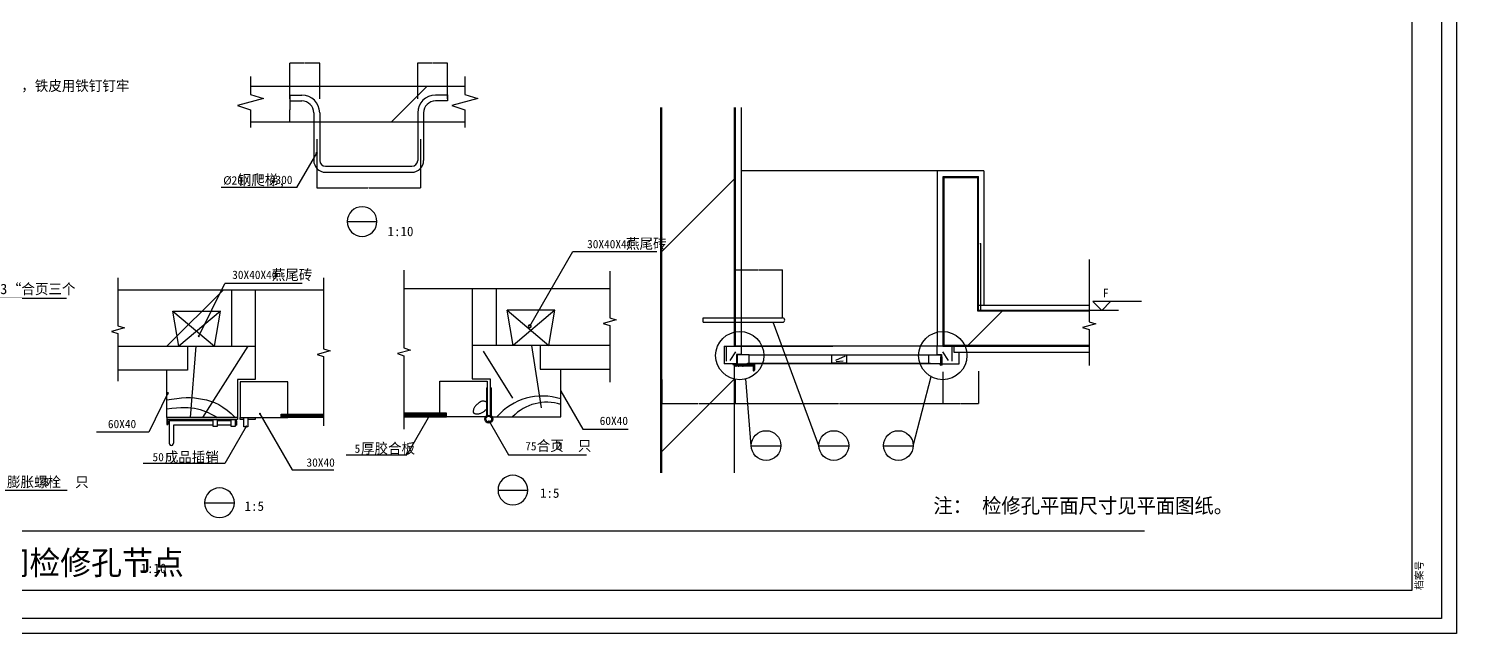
# Model space of a CAD drawing. Header units: metres. Extents: x -87750 to -79240, y 23888 to 29928.
# Drawn here: x -84048 to -79240, y 23888 to 25924 of the extents above; entities that cross this region are included whole.
import ezdxf

# ---------------------------------------------------------------- set-up
doc = ezdxf.new("R2010")
doc.units = ezdxf.units.M
for name, color, linetype in [('1', 4, 'Continuous'), ('2', 7, 'Continuous'), ('DASH', 5, 'Continuous'), ('OTHER', 7, 'Continuous'), ('PROJECTION', 2, 'Continuous'), ('PUB_DIM', 3, 'Continuous'), ('PUB_HATCH', 5, 'Continuous'), ('PUB_TEXT', 2, 'Continuous'), ('SURFACE', 254, 'Continuous'), ('通用-图框C-SHET', 11, 'Continuous')]:
    doc.layers.add(name, color=color, linetype=linetype)
doc.dimstyles.get("Standard").update_dxf_attribs({"dimtxt": 2.5, "dimasz": 2.5, "dimexe": 1.25, "dimexo": 0.625, "dimtad": 1, "dimcen": 2.5, "dimazin": 3, "dimtfac": 1, "dimtmove": 0, "dimatfit": 3})
pattern_1 = [(45, (0, 0), (-785.772, 785.772), [])]
pattern_2 = [(45, (0, 0), (-336.7596, 336.7596), [])]

# ---------------------------------------------------------------- blocks, each defined once
blk = doc.blocks.new('ECADIA1')
at = {"layer": '通用-图框C-SHET'}
for p, q in [((856, 609.5), (856, 5.5)), ((851, 604.5), (851, 10.5)), ((851, 10.5), (10, 10.5)), ((856, 5.5), (5, 5.5))]:
    blk.add_line(p, q, dxfattribs=at)
blk.add_lwpolyline([(29, 594.5), (841, 594.5), (841, 20), (29, 20)], close=True, dxfattribs=at)
blk.add_text('档案号', height=2.5, rotation=90, dxfattribs=at).set_placement((844.69, 20.16))
blk = doc.blocks.new('_DOT')
blk.add_lwpolyline([(-0.05, 0, 1), (0.05, 0, 1)], format="xyb", close=True)
blk = doc.blocks.new('_CLOSEDFILLED')
at = {"color": 0, "linetype": 'BYBLOCK'}
blk.add_solid([(-1, 0), (0, 0), (-1, 0)], dxfattribs=at)
blk = doc.blocks.new('*D34')
for p, q in [((-83077.77, 25551.77), (-83077.77, 25388.08)), ((-82727.77, 25551.77), (-82727.77, 25388.08)), ((-83077.52, 25388.08), (-82904.27, 25388.08)), ((-82901.27, 25388.08), (-82728.02, 25388.08))]:
    blk.add_line(p, q)
at = {"layer": 'Defpoints'}
for p in [(-83077.77, 25551.77), (-82727.77, 25551.77), (-83077.77, 25388.08)]:
    blk.add_point(p, dxfattribs=at)
at = {"layer": 'PUB_DIM', "xscale": 0.25, "yscale": 0.25, "rotation": 180}
blk.add_blockref('_CLOSEDFILLED', (-83077.77, 25388.08), dxfattribs=at)
at = {"layer": 'PUB_DIM', "xscale": 0.25, "yscale": 0.25}
blk.add_blockref('_CLOSEDFILLED', (-82727.77, 25388.08), dxfattribs=at)
at = {"layer": 'PUB_DIM', "insert": (-82902.77, 25388.08), "char_height": 1, "attachment_point": 5}
blk.add_mtext('350', dxfattribs=at)
blk = doc.blocks.new('*D35')
for p, q in [((-83119.26, 25808.07), (-83168.01, 25808.07)), ((-83167.76, 25687.61), (-83167.76, 25808.07)), ((-83067.51, 25808.07), (-83116.26, 25808.07)), ((-83067.76, 25687.61), (-83067.76, 25808.07))]:
    blk.add_line(p, q)
at = {"layer": 'Defpoints'}
for p in [(-83067.76, 25808.07), (-83167.76, 25687.61), (-83067.76, 25687.61)]:
    blk.add_point(p, dxfattribs=at)
at = {"layer": 'PUB_DIM', "xscale": 0.25, "yscale": 0.25}
blk.add_blockref('_CLOSEDFILLED', (-83167.76, 25808.07), dxfattribs=at)
at = {"layer": 'PUB_DIM', "xscale": 0.25, "yscale": 0.25, "rotation": 180}
blk.add_blockref('_CLOSEDFILLED', (-83067.76, 25808.07), dxfattribs=at)
at = {"layer": 'PUB_DIM', "insert": (-83117.76, 25808.07), "char_height": 1, "attachment_point": 5}
blk.add_mtext('100', dxfattribs=at)
blk = doc.blocks.new('*D36')
for p, q in [((-83168.29, 25690.5), (-83168.29, 25650.47)), ((-83168.54, 25650.47), (-83168.79, 25650.47)), ((-83168.29, 25610.43), (-83168.29, 25650.47)), ((-83168.29, 25650.47), (-83168.29, 25650.47)), ((-83168.04, 25650.47), (-83167.79, 25650.47))]:
    blk.add_line(p, q)
at = {"layer": 'Defpoints'}
for p in [(-83168.29, 25690.5), (-83168.29, 25650.47), (-83168.29, 25610.43)]:
    blk.add_point(p, dxfattribs=at)
at = {"layer": 'PUB_DIM', "xscale": 0.25, "yscale": 0.25}
blk.add_blockref('_CLOSEDFILLED', (-83168.29, 25650.47), dxfattribs=at)
at = {"layer": 'PUB_DIM', "xscale": 0.25, "yscale": 0.25, "rotation": 180}
blk.add_blockref('_CLOSEDFILLED', (-83168.29, 25650.47), dxfattribs=at)
at = {"layer": 'PUB_DIM', "insert": (-83168.29, 25651.595), "char_height": 1, "attachment_point": 5}
blk.add_mtext('80', dxfattribs=at)
blk = doc.blocks.new('*D37')
for p, q in [((-82689.32, 25808.07), (-82738.07, 25808.07)), ((-82737.82, 25687.61), (-82737.82, 25808.07)), ((-82637.57, 25808.07), (-82686.32, 25808.07)), ((-82637.82, 25687.61), (-82637.82, 25808.07))]:
    blk.add_line(p, q)
at = {"layer": 'Defpoints'}
for p in [(-82637.82, 25808.07), (-82737.82, 25687.61), (-82637.82, 25687.61)]:
    blk.add_point(p, dxfattribs=at)
at = {"layer": 'PUB_DIM', "xscale": 0.25, "yscale": 0.25}
blk.add_blockref('_CLOSEDFILLED', (-82737.82, 25808.07), dxfattribs=at)
at = {"layer": 'PUB_DIM', "xscale": 0.25, "yscale": 0.25, "rotation": 180}
blk.add_blockref('_CLOSEDFILLED', (-82637.82, 25808.07), dxfattribs=at)
at = {"layer": 'PUB_DIM', "insert": (-82687.82, 25808.07), "char_height": 1, "attachment_point": 5}
blk.add_mtext('100', dxfattribs=at)
blk = doc.blocks.new('*D66')
for p, q in [((-80850.2, 25425.64), (-80850.2, 25200.4)), ((-80849.95, 25200.4), (-80847.14, 25200.4)), ((-80844.14, 25200.4), (-80841.33, 25200.4)), ((-80841.08, 24975.16), (-80841.08, 25200.4))]:
    blk.add_line(p, q)
at = {"layer": 'Defpoints'}
for p in [(-80850.2, 25425.64), (-80850.2, 25200.4), (-80841.08, 24975.16)]:
    blk.add_point(p, dxfattribs=at)
at = {"layer": 'PUB_DIM', "xscale": 0.25, "yscale": 0.25, "rotation": 180}
blk.add_blockref('_CLOSEDFILLED', (-80850.2, 25200.4), dxfattribs=at)
at = {"layer": 'PUB_DIM', "xscale": 0.25, "yscale": 0.25}
blk.add_blockref('_CLOSEDFILLED', (-80841.08, 25200.4), dxfattribs=at)
at = {"layer": 'PUB_DIM', "insert": (-80845.64, 25200.4), "char_height": 1, "attachment_point": 5}
blk.add_mtext('450', dxfattribs=at)
blk = doc.blocks.new('*D67')
for p, q in [((-80969.03, 24768.62), (-80969.03, 24661.73)), ((-81669.03, 24742.37), (-81669.03, 24661.73)), ((-81668.78, 24661.73), (-81320.53, 24661.73)), ((-81317.53, 24661.73), (-80969.28, 24661.73))]:
    blk.add_line(p, q)
at = {"layer": 'Defpoints'}
for p in [(-80969.03, 24768.62), (-81669.03, 24742.37), (-81669.03, 24661.73)]:
    blk.add_point(p, dxfattribs=at)
at = {"layer": 'PUB_DIM', "xscale": 0.25, "yscale": 0.25, "rotation": 180}
blk.add_blockref('_CLOSEDFILLED', (-81669.03, 24661.73), dxfattribs=at)
at = {"layer": 'PUB_DIM', "xscale": 0.25, "yscale": 0.25}
blk.add_blockref('_CLOSEDFILLED', (-80969.03, 24661.73), dxfattribs=at)
at = {"layer": 'PUB_DIM', "insert": (-81319.03, 24661.73), "char_height": 1, "attachment_point": 5}
blk.add_mtext('700', dxfattribs=at)
blk = doc.blocks.new('*D68')
for p, q in [((-81916.02, 24742.37), (-81916.02, 24661.73)), ((-81669.03, 24742.37), (-81669.03, 24661.73)), ((-81915.77, 24661.73), (-81794.025, 24661.73)), ((-81791.025, 24661.73), (-81669.28, 24661.73))]:
    blk.add_line(p, q)
at = {"layer": 'Defpoints'}
for p in [(-81916.02, 24742.37), (-81669.03, 24742.37), (-81916.02, 24661.73)]:
    blk.add_point(p, dxfattribs=at)
at = {"layer": 'PUB_DIM', "xscale": 0.25, "yscale": 0.25, "rotation": 180}
blk.add_blockref('_CLOSEDFILLED', (-81916.02, 24661.73), dxfattribs=at)
at = {"layer": 'PUB_DIM', "xscale": 0.25, "yscale": 0.25}
blk.add_blockref('_CLOSEDFILLED', (-81669.03, 24661.73), dxfattribs=at)
at = {"layer": 'PUB_DIM', "insert": (-81792.525, 24661.73), "char_height": 1, "attachment_point": 5}
blk.add_mtext('120', dxfattribs=at)
blk = doc.blocks.new('*D69')
for p, q in [((-80969.03, 24768.62), (-80969.03, 24661.73)), ((-80849.03, 24770.43), (-80849.03, 24661.73)), ((-80968.78, 24661.73), (-80910.53, 24661.73)), ((-80907.53, 24661.73), (-80849.28, 24661.73))]:
    blk.add_line(p, q)
at = {"layer": 'Defpoints'}
for p in [(-80969.03, 24768.62), (-80849.03, 24770.43), (-80969.03, 24661.73)]:
    blk.add_point(p, dxfattribs=at)
at = {"layer": 'PUB_DIM', "xscale": 0.25, "yscale": 0.25, "rotation": 180}
blk.add_blockref('_CLOSEDFILLED', (-80969.03, 24661.73), dxfattribs=at)
at = {"layer": 'PUB_DIM', "xscale": 0.25, "yscale": 0.25}
blk.add_blockref('_CLOSEDFILLED', (-80849.03, 24661.73), dxfattribs=at)
at = {"layer": 'PUB_DIM', "insert": (-80909.03, 24661.73), "char_height": 1, "attachment_point": 5}
blk.add_mtext('120', dxfattribs=at)
blk = doc.blocks.new('*D70')
for p, q in [((-81669.02, 24949.78), (-81669.02, 25112.01)), ((-81668.77, 25112.01), (-81590.52, 25112.01)), ((-81587.52, 25112.01), (-81509.27, 25112.01)), ((-81509.02, 24949.78), (-81509.02, 25112.01))]:
    blk.add_line(p, q)
at = {"layer": 'Defpoints'}
for p in [(-81669.02, 25112.01), (-81669.02, 24949.78), (-81509.02, 24949.78)]:
    blk.add_point(p, dxfattribs=at)
at = {"layer": 'PUB_DIM', "xscale": 0.25, "yscale": 0.25, "rotation": 180}
blk.add_blockref('_CLOSEDFILLED', (-81669.02, 25112.01), dxfattribs=at)
at = {"layer": 'PUB_DIM', "xscale": 0.25, "yscale": 0.25}
blk.add_blockref('_CLOSEDFILLED', (-81509.02, 25112.01), dxfattribs=at)
at = {"layer": 'PUB_DIM', "insert": (-81589.02, 25112.01), "char_height": 1, "attachment_point": 5}
blk.add_mtext('160', dxfattribs=at)

msp = doc.modelspace()

# ---------------------------------------------------------------- hatches: boundary and pattern name
at = {"layer": 'OTHER'}
h = msp.add_hatch(dxfattribs=at)
h.set_pattern_fill('ANSI31', scale=0.2)
h.paths.add_polyline_path([(-81010.88, 24797.01), (-81010.88, 24798.01), (-81627.16, 24798.01), (-81627.16, 24797.01)])
h.paths.add_polyline_path([(-81010.88, 24795.16), (-81010.88, 24796.01), (-81627.16, 24796.01), (-81627.16, 24795.16)])
h = msp.add_hatch(dxfattribs=at)
h.set_pattern_fill('ANSI31', scale=0.8)
h.paths.add_polyline_path([(-83054.45, 24621.72), (-83054.45, 24625.72), (-83197.24, 24625.72), (-83197.24, 24621.72)])
h.paths.add_polyline_path([(-83054.45, 24614.32), (-83054.45, 24617.72), (-83197.24, 24617.72), (-83197.24, 24614.32)])
h = msp.add_hatch(dxfattribs=at)
h.set_pattern_fill('ANSI31', scale=0.8)
h.paths.add_polyline_path([(-82641.24, 24624.73), (-82641.24, 24628.73), (-82784.03, 24628.73), (-82784.03, 24624.73)])
h.paths.add_polyline_path([(-82641.24, 24617.33), (-82641.24, 24620.73), (-82784.03, 24620.73), (-82784.03, 24617.33)])
at = {"layer": 'PUB_HATCH'}
h = msp.add_hatch(dxfattribs=at)
h.set_pattern_fill('AN31C', scale=350)
h.set_pattern_definition(pattern_1)
h.paths.add_polyline_path([(-83300.84, 25730.43), (-83300.84, 25702.64), (-83256.84, 25688.64), (-83344.84, 25664.64), (-83300.84, 25650.64), (-83300.84, 25610.43), (-83087.77, 25610.43), (-83087.77, 25640.43, 0.41), (-83127.77, 25680.43), (-83167.77, 25680.43), (-83167.77, 25700.43), (-83127.77, 25700.43, -0.41), (-83067.77, 25640.43), (-83067.77, 25610.43), (-82737.77, 25610.43), (-82737.77, 25640.43, -0.41), (-82677.77, 25700.43), (-82637.77, 25700.43), (-82637.77, 25680.43), (-82677.77, 25680.43, 0.41), (-82717.77, 25640.43), (-82717.77, 25610.43), (-82579.1, 25610.43), (-82579.1, 25650.64), (-82623.1, 25664.64), (-82535.1, 25688.64), (-82579.1, 25702.64), (-82579.1, 25730.43)])
h = msp.add_hatch(dxfattribs=at)
h.set_pattern_fill('AN31C', scale=150)
h.set_pattern_definition(pattern_2)
h.paths.add_polyline_path([(-81672.02, 25658.84), (-81916.02, 25658.84), (-81916.02, 24428.52), (-81672.02, 24428.52), (-81672.02, 24793.54), (-81676.6, 24793.54), (-81676.6, 24795.16), (-81706.05, 24795.16), (-81706.05, 24855.16), (-81672.02, 24855.16)])
h = msp.add_hatch(dxfattribs=at)
h.set_pattern_fill('AR-SAND', scale=10)
h.paths.add_polyline_path([(-81669.02, 24855.16), (-81649.02, 24855.16), (-81649.02, 25658.84), (-81669.02, 25658.84)])
h = msp.add_hatch(dxfattribs=at)
h.set_pattern_fill('AR-SAND', scale=10)
h.paths.add_polyline_path([(-80969.02, 25425.16), (-80901.52, 25425.16), (-80901.52, 25445.16), (-80989.02, 25445.16), (-80989.02, 25352.62, 0.03), (-80969.02, 25342.48)])
h.paths.add_polyline_path([(-80969.02, 25342.48, -0.03), (-80989.02, 25352.62), (-80989.02, 24902.1, -0.06), (-80969.02, 24904.42)])
h.paths.add_polyline_path([(-80989.02, 24855.16), (-80969.02, 24855.16), (-80969.02, 24904.42, 0.06), (-80989.02, 24902.1)])
h.paths.add_polyline_path([(-80596.74, 24835.16), (-80596.74, 24855.16), (-80895.04, 24855.16, -0.06), (-80889.37, 24835.16)])
h.paths.add_polyline_path([(-80476.7, 24835.16), (-80476.7, 24855.16), (-80596.74, 24855.16), (-80596.74, 24835.16)])
h.paths.add_polyline_path([(-80931.99, 24855.16), (-80931.99, 24835.16), (-80889.37, 24835.16, 0.06), (-80895.04, 24855.16)])
h = msp.add_hatch(dxfattribs=at)
h.set_pattern_fill('AN31C', scale=150)
h.set_pattern_definition(pattern_2)
h.paths.add_polyline_path([(-80969.02, 24855.16), (-80476.7, 24855.16), (-80476.7, 24930.27), (-80463.44, 24930.27), (-80489.96, 24943.52), (-80476.7, 24943.52), (-80476.7, 24975.16), (-80849.02, 24975.16), (-80849.02, 25391.99), (-80896.52, 25391.99), (-80896.52, 25342.21), (-80891.31, 25334.24), (-80893.82, 25332.6), (-80899.02, 25340.55), (-80904.22, 25332.6), (-80906.73, 25334.24), (-80901.52, 25342.21), (-80901.52, 25425.16), (-80969.02, 25425.16)])
h.paths.add_polyline_path([(-80849.02, 25396.99), (-80849.02, 25425.16), (-80896.52, 25425.16), (-80896.52, 25396.99)])
h = msp.add_hatch(dxfattribs=at)
h.set_pattern_fill('AN31C', scale=350)
h.set_pattern_definition(pattern_1)
h.paths.add_polyline_path([(-83703.25, 24920.47), (-83791.25, 24896.47), (-83747.25, 24882.47), (-83747.25, 24854.32), (-83542.04, 24854.32), (-83562.04, 24972.64), (-83402.04, 24972.64), (-83422.04, 24854.32), (-83364.67, 24854.32), (-83364.67, 25045.08), (-83747.25, 25045.08), (-83747.25, 24934.47)])
h.paths.add_polyline_path([(-83542.04, 24854.32), (-83482.04, 24905.03), (-83562.04, 24972.64)])
h.paths.add_polyline_path([(-83402.04, 24972.64), (-83562.04, 24972.64), (-83482.04, 24905.03)])
h.paths.add_polyline_path([(-83422.04, 24854.32), (-83402.04, 24972.64), (-83482.04, 24905.03)])
h.paths.add_polyline_path([(-83542.04, 24854.32), (-83422.04, 24854.32), (-83482.04, 24905.03)])
h = msp.add_hatch(dxfattribs=at)
h.set_pattern_fill('AR-SAND', scale=10)
h.paths.add_polyline_path([(-83512.79, 24774.32), (-83512.79, 24854.32), (-83542.04, 24854.32), (-83747.25, 24854.32), (-83747.25, 24774.32)])
h.paths.add_polyline_path([(-83364.67, 24854.32), (-83284.67, 24854.32), (-83284.67, 25045.08), (-83364.67, 25045.08)])
h = msp.add_hatch(dxfattribs=at)
h.set_pattern_fill('AR-SAND', scale=10)
h.paths.add_polyline_path([(-82325.69, 24777.33), (-82325.69, 24857.33), (-82296.44, 24857.33), (-82091.22, 24857.33), (-82091.22, 24777.33)])
h.paths.add_polyline_path([(-82473.81, 24857.33), (-82553.81, 24857.33), (-82553.81, 25048.08), (-82473.81, 25048.08)])
h = msp.add_hatch(dxfattribs=at)
h.set_pattern_fill('AN31C', scale=350)
h.set_pattern_definition(pattern_1)
h.paths.add_polyline_path([(-82135.22, 24923.47), (-82091.22, 24937.47), (-82091.22, 25048.08), (-82473.81, 25048.08), (-82473.81, 24857.33), (-82416.44, 24857.33), (-82436.44, 24975.65), (-82276.44, 24975.65), (-82296.44, 24857.33), (-82091.22, 24857.33), (-82091.22, 24885.47), (-82047.22, 24899.47)])
h.paths.add_polyline_path([(-82276.44, 24975.65), (-82356.44, 24908.04), (-82296.44, 24857.33)])
h.paths.add_polyline_path([(-82356.44, 24908.04), (-82276.44, 24975.65), (-82436.44, 24975.65)])
h.paths.add_polyline_path([(-82356.44, 24908.04), (-82436.44, 24975.65), (-82416.44, 24857.33)])
h.paths.add_polyline_path([(-82356.44, 24908.04), (-82416.44, 24857.33), (-82296.44, 24857.33)])
h = msp.add_hatch(dxfattribs=at)
h.set_pattern_fill('AR-SAND', scale=10)
h.paths.add_polyline_path([(-80849.02, 24992.76), (-80849.02, 24975.16), (-80596.74, 24975.16), (-80596.74, 24992.76)])
h = msp.add_hatch(dxfattribs=at)
h.set_pattern_fill('AR-SAND', scale=10)
h.paths.add_polyline_path([(-80476.7, 24975.16), (-80476.7, 24992.76), (-80596.74, 24992.76), (-80596.74, 24975.16)])

# ---------------------------------------------------------------- linework, layer by layer
for p, q in [((-83747.25, 25045.08), (-83054.45, 25045.08)), ((-82091.22, 25048.08), (-82784.03, 25048.08)), ((-80873.38, 24855.16), (-80969.02, 24855.16))]:
    msp.add_line(p, q)
at = {"layer": '1'}
for p, q in [((-83167.77, 25700.57), (-83167.77, 25680.43)), ((-83167.77, 25700.43), (-83127.77, 25700.43)), ((-83167.77, 25680.43), (-83127.77, 25680.43)), ((-82637.77, 25700.43), (-82677.77, 25700.43)), ((-82637.77, 25680.43), (-82677.77, 25680.43)), ((-82637.77, 25700.57), (-82637.77, 25680.43)), ((-83087.77, 25640.43), (-83087.77, 25480.43)), ((-83067.77, 25640.43), (-83067.77, 25480.43)), ((-82737.77, 25640.43), (-82737.77, 25480.43)), ((-82717.77, 25640.43), (-82717.77, 25480.43)), ((-81649.02, 25658.84), (-81649.02, 24855.16)), ((-83047.77, 25460.43), (-82757.77, 25460.43)), ((-83047.77, 25440.43), (-82757.77, 25440.43)), ((-80989.02, 25445.16), (-81649.02, 25445.16)), ((-80989.02, 25445.16), (-80989.02, 24855.16)), ((-80832.02, 25445.16), (-80989.02, 25445.16)), ((-80832.02, 25445.16), (-80832.02, 24992.76)), ((-83284.67, 25045.08), (-83284.67, 24742.32)), ((-82553.81, 25048.08), (-82553.81, 24745.33)), ((-83562.04, 24972.64), (-83402.04, 24972.64)), ((-83542.04, 24854.32), (-83562.04, 24972.64)), ((-83422.04, 24854.32), (-83402.04, 24972.64)), ((-82276.44, 24975.65), (-82436.44, 24975.65)), ((-82416.44, 24857.33), (-82436.44, 24975.65)), ((-82296.44, 24857.33), (-82276.44, 24975.65)), ((-82473.81, 24857.33), (-82553.81, 24857.33)), ((-82296.44, 24857.33), (-82416.44, 24857.33)), ((-82325.69, 24857.33), (-82325.69, 24777.33)), ((-83542.04, 24854.32), (-83422.04, 24854.32)), ((-83512.79, 24854.32), (-83512.79, 24774.32)), ((-81706.05, 24855.16), (-81649.02, 24855.16)), ((-81706.05, 24855.16), (-81706.05, 24795.16)), ((-81664.02, 24827.16), (-81664.02, 24795.16)), ((-81649.02, 24827.16), (-81664.02, 24827.16)), ((-81649.02, 24855.16), (-81649.02, 24827.16)), ((-80989.02, 24827.16), (-80989.02, 24855.16)), ((-80989.02, 24827.16), (-80974.02, 24827.16)), ((-80977.18, 24819.44), (-80977.18, 24795.16)), ((-80977.18, 24819.44), (-80976.41, 24819.44)), ((-80974.02, 24827.16), (-80974.02, 24795.16)), ((-80973.21, 24819.44), (-80974.02, 24819.44)), ((-80973.21, 24819.44), (-80973.21, 24795.16)), ((-80931.99, 24855.16), (-80931.99, 24835.16)), ((-80914.47, 24795.16), (-80914.47, 24835.16)), ((-83512.79, 24774.32), (-83747.25, 24774.32)), ((-83582.87, 24614.32), (-83582.87, 24774.32)), ((-82325.69, 24777.33), (-82091.22, 24777.33)), ((-82255.61, 24617.33), (-82255.61, 24777.33)), ((-81664.02, 24795.16), (-81706.05, 24795.16)), ((-81676.6, 24795.16), (-81676.6, 24793.54)), ((-81676.6, 24793.54), (-81670.42, 24793.54)), ((-81661.64, 24795.16), (-81661.64, 24793.54)), ((-81661.64, 24793.54), (-81603.09, 24793.54)), ((-81661.1, 24788.72), (-81661.1, 24792.44)), ((-81661.1, 24792.44), (-81659.62, 24792.44)), ((-81661.1, 24788.72), (-81659.62, 24788.72)), ((-81656.4, 24792.44), (-81644.55, 24792.44)), ((-81656.4, 24788.72), (-81644.55, 24788.72)), ((-81641.34, 24792.44), (-81604.2, 24792.44)), ((-81641.34, 24788.72), (-81607.8, 24788.72)), ((-81607.8, 24788.72), (-81607.8, 24773.68)), ((-81604.2, 24792.44), (-81604.2, 24773.68)), ((-81603.09, 24793.54), (-81603.09, 24795.16)), ((-80974.02, 24795.16), (-80914.47, 24795.16)), ((-83344.67, 24742.32), (-83344.67, 24614.32)), ((-83284.67, 24742.32), (-83344.67, 24742.32)), ((-82553.81, 24745.33), (-82493.81, 24745.33)), ((-82506.45, 24714.43), (-82506.45, 24617.33)), ((-82506.45, 24714.43), (-82503.35, 24714.43)), ((-82493.81, 24745.33), (-82493.81, 24617.33)), ((-82490.56, 24714.43), (-82493.81, 24714.43)), ((-82490.56, 24714.43), (-82490.56, 24617.33)), ((-82493.81, 24617.33), (-82255.61, 24617.33)), ((-83344.67, 24614.32), (-83582.87, 24614.32)), ((-83582.87, 24614.32), (-83582.87, 24590.8)), ((-83582.87, 24590.8), (-83578.87, 24590.8)), ((-83578.87, 24607.85), (-83578.87, 24590.8)), ((-83344.67, 24607.85), (-83578.87, 24607.85)), ((-83574.42, 24603.45), (-83574.42, 24528.39)), ((-83425.87, 24603.45), (-83574.42, 24603.45)), ((-83560.02, 24588.58), (-83560.02, 24528.39)), ((-83425.87, 24588.58), (-83560.02, 24588.58)), ((-83365.6, 24603.45), (-83413.01, 24603.45)), ((-83365.6, 24588.58), (-83413.01, 24588.58)), ((-83346.81, 24603.45), (-83352.74, 24603.45)), ((-83346.81, 24588.58), (-83352.74, 24588.58)), ((-83346.81, 24588.58), (-83346.81, 24603.45)), ((-83344.67, 24614.32), (-83344.67, 24607.85)), ((-83335.13, 24607.85), (-83335.13, 24614.32)), ((-83323.01, 24607.85), (-83335.13, 24607.85)), ((-83284.84, 24607.85), (-83309.52, 24607.85)), ((-83284.84, 24614.32), (-83284.84, 24607.85))]:
    msp.add_line(p, q, dxfattribs=at)
for points in [[(-81621.64, 24798.01), (-81621.64, 24825.16), (-81661.64, 24825.16), (-81661.64, 24795.16), (-81621.64, 24795.16)], [(-81016.41, 24798.01), (-81016.41, 24825.16), (-80976.41, 24825.16), (-80976.41, 24795.16), (-81016.41, 24795.16)], [(-81667.39, 24795.16), (-81667.39, 24787.28), (-81664.02, 24787.28), (-81664.02, 24795.16)], [(-83175.13, 24625.72), (-83175.13, 24734.32), (-83335.13, 24734.32), (-83335.13, 24614.32), (-83175.13, 24614.32)], [(-82663.35, 24628.73), (-82663.35, 24737.33), (-82503.35, 24737.33), (-82503.35, 24617.33), (-82663.35, 24617.33)], [(-83309.52, 24614.32), (-83309.52, 24582.82), (-83323.01, 24582.82), (-83323.01, 24614.32)]]:
    msp.add_lwpolyline(points, dxfattribs=at)
for points in [[(-81343.79, 24825.16), (-81294.25, 24825.16), (-81294.25, 24798.01), (-81343.79, 24798.01)], [(-81656.4, 24793.54), (-81659.62, 24793.54), (-81659.62, 24787.62), (-81656.4, 24787.62)], [(-81641.34, 24793.54), (-81644.55, 24793.54), (-81644.55, 24787.62), (-81641.34, 24787.62)], [(-83425.87, 24607.85), (-83413.01, 24607.85), (-83413.01, 24584.18), (-83425.87, 24584.18)], [(-83365.6, 24607.85), (-83352.74, 24607.85), (-83352.74, 24584.18), (-83365.6, 24584.18)]]:
    msp.add_lwpolyline(points, close=True, dxfattribs=at)
for centre, radius in [((-80975.2, 24793.18), 3.35), ((-80975.2, 24793.18), 2.45), ((-82498.51, 24609.41), 13.4), ((-82498.51, 24609.41), 9.8)]:
    msp.add_circle(centre, radius, dxfattribs=at)
for centre, radius, start, end in [((-83127.77, 25640.43), 60, 0, 90), ((-83127.77, 25640.43), 40, 0, 90), ((-82677.77, 25640.43), 60, 90, 180), ((-82677.77, 25640.43), 40, 90, 180), ((-83067.77, 25480.43), 20, 180, 180), ((-83047.77, 25480.43), 40, 180, 270), ((-83047.77, 25480.43), 20, 180, 270), ((-82757.77, 25480.43), 40, 270, 0), ((-82757.77, 25480.43), 20, 270, 0), ((-81606, 24773.5), 1.81, 174.36, 5.64), ((-83567.22, 24527.68), 7.24, 174.36, 5.64)]:
    msp.add_arc(centre, radius, start, end, dxfattribs=at)
at = {"layer": '2'}
for p, q in [((-83300.84, 25730.43), (-82579.1, 25730.43)), ((-83300.84, 25610.43), (-82579.1, 25610.43)), ((-83364.67, 25045.08), (-83364.67, 24854.32)), ((-82473.81, 25048.08), (-82473.81, 24857.33)), ((-82091.22, 24857.33), (-82473.81, 24857.33)), ((-83747.25, 24854.32), (-83364.67, 24854.32))]:
    msp.add_line(p, q, dxfattribs=at)
at = {"layer": 'DASH'}
for p, q in [((-81776.95, 24935.16), (-81776.95, 24950.16)), ((-81776.95, 24950.16), (-81649.02, 24950.16)), ((-81776.95, 24935.16), (-81649.02, 24935.16)), ((-81649.02, 24950.16), (-81509.02, 24950.16)), ((-81649.02, 24935.16), (-81509.02, 24935.16))]:
    msp.add_line(p, q, dxfattribs=at)
msp.add_arc((-81509.02, 24942.66), 7.5, 270, 90, dxfattribs=at)
at = {"layer": 'OTHER'}
for p, q in [((-83562.04, 24972.64), (-83422.04, 24854.32)), ((-83402.04, 24972.64), (-83542.04, 24854.32)), ((-82436.44, 24975.65), (-82296.44, 24857.33)), ((-82276.44, 24975.65), (-82416.44, 24857.33)), ((-80849.02, 24992.76), (-80476.7, 24992.76)), ((-83364.67, 24854.32), (-83284.67, 24854.32)), ((-81698.97, 24853), (-81698.97, 24804.55)), ((-81667.38, 24836.05), (-81686.32, 24806.17)), ((-81298.74, 24821.56), (-81330.84, 24806.96)), ((-80970.66, 24836.05), (-80951.72, 24806.17)), ((-80939.07, 24853), (-80939.07, 24804.55)), ((-81010.88, 24797.01), (-81627.16, 24797.01)), ((-81010.88, 24796.01), (-81627.16, 24796.01)), ((-81304.87, 24804.8), (-81328.5, 24801.91)), ((-83197.34, 24621.09), (-83193.98, 24617.72)), ((-83054.45, 24621.72), (-83197.24, 24621.72)), ((-83054.45, 24617.72), (-83197.24, 24617.72)), ((-83194.39, 24621.72), (-83190.39, 24617.72)), ((-83190.8, 24621.72), (-83186.8, 24617.72)), ((-83187.2, 24621.72), (-83183.2, 24617.72)), ((-83183.61, 24621.72), (-83179.61, 24617.72)), ((-83180.02, 24621.72), (-83176.02, 24617.72)), ((-83176.43, 24621.72), (-83172.43, 24617.72)), ((-83172.84, 24621.72), (-83168.84, 24617.72)), ((-83169.24, 24621.72), (-83165.24, 24617.72)), ((-83165.65, 24621.72), (-83161.65, 24617.72)), ((-83162.06, 24621.72), (-83158.06, 24617.72)), ((-83158.47, 24621.72), (-83154.47, 24617.72)), ((-83154.88, 24621.72), (-83150.88, 24617.72)), ((-83151.28, 24621.72), (-83147.28, 24617.72)), ((-83147.69, 24621.72), (-83143.69, 24617.72)), ((-83144.1, 24621.72), (-83140.1, 24617.72)), ((-83140.51, 24621.72), (-83136.51, 24617.72)), ((-83136.91, 24621.72), (-83132.91, 24617.72)), ((-83133.32, 24621.72), (-83129.32, 24617.72)), ((-83129.73, 24621.72), (-83125.73, 24617.72)), ((-83126.14, 24621.72), (-83122.14, 24617.72)), ((-83122.55, 24621.72), (-83118.55, 24617.72)), ((-83118.95, 24621.72), (-83114.95, 24617.72)), ((-83115.36, 24621.72), (-83111.36, 24617.72)), ((-83111.77, 24621.72), (-83107.77, 24617.72)), ((-83108.18, 24621.72), (-83104.18, 24617.72)), ((-83104.59, 24621.72), (-83100.59, 24617.72)), ((-83100.99, 24621.72), (-83096.99, 24617.72)), ((-83097.4, 24621.72), (-83093.4, 24617.72)), ((-83093.81, 24621.72), (-83089.81, 24617.72)), ((-83090.22, 24621.72), (-83086.22, 24617.72)), ((-83086.63, 24621.72), (-83082.63, 24617.72)), ((-83083.03, 24621.72), (-83079.03, 24617.72)), ((-83079.44, 24621.72), (-83075.44, 24617.72)), ((-83075.85, 24621.72), (-83071.85, 24617.72)), ((-83072.26, 24621.72), (-83068.26, 24617.72)), ((-83068.66, 24621.72), (-83064.66, 24617.72)), ((-83065.07, 24621.72), (-83061.07, 24617.72)), ((-83061.48, 24621.72), (-83057.48, 24617.72)), ((-83057.89, 24621.72), (-83054.55, 24618.38)), ((-82784.03, 24624.73), (-82641.24, 24624.73)), ((-82784.03, 24620.73), (-82641.24, 24620.73)), ((-82780.59, 24624.73), (-82783.93, 24621.39)), ((-82777, 24624.73), (-82781, 24620.73)), ((-82773.41, 24624.73), (-82777.41, 24620.73)), ((-82769.81, 24624.73), (-82773.81, 24620.73)), ((-82766.22, 24624.73), (-82770.22, 24620.73)), ((-82762.63, 24624.73), (-82766.63, 24620.73)), ((-82759.04, 24624.73), (-82763.04, 24620.73)), ((-82755.44, 24624.73), (-82759.44, 24620.73)), ((-82751.85, 24624.73), (-82755.85, 24620.73)), ((-82748.26, 24624.73), (-82752.26, 24620.73)), ((-82744.67, 24624.73), (-82748.67, 24620.73)), ((-82741.08, 24624.73), (-82745.08, 24620.73)), ((-82737.48, 24624.73), (-82741.48, 24620.73)), ((-82733.89, 24624.73), (-82737.89, 24620.73)), ((-82730.3, 24624.73), (-82734.3, 24620.73)), ((-82726.71, 24624.73), (-82730.71, 24620.73)), ((-82723.12, 24624.73), (-82727.12, 24620.73)), ((-82719.52, 24624.73), (-82723.52, 24620.73)), ((-82715.93, 24624.73), (-82719.93, 24620.73)), ((-82712.34, 24624.73), (-82716.34, 24620.73)), ((-82708.75, 24624.73), (-82712.75, 24620.73)), ((-82705.16, 24624.73), (-82709.16, 24620.73)), ((-82701.56, 24624.73), (-82705.56, 24620.73)), ((-82697.97, 24624.73), (-82701.97, 24620.73)), ((-82694.38, 24624.73), (-82698.38, 24620.73)), ((-82690.79, 24624.73), (-82694.79, 24620.73)), ((-82687.19, 24624.73), (-82691.19, 24620.73)), ((-82683.6, 24624.73), (-82687.6, 24620.73)), ((-82680.01, 24624.73), (-82684.01, 24620.73)), ((-82676.42, 24624.73), (-82680.42, 24620.73)), ((-82672.83, 24624.73), (-82676.83, 24620.73)), ((-82669.23, 24624.73), (-82673.23, 24620.73)), ((-82665.64, 24624.73), (-82669.64, 24620.73)), ((-82662.05, 24624.73), (-82666.05, 24620.73)), ((-82658.46, 24624.73), (-82662.46, 24620.73)), ((-82654.87, 24624.73), (-82658.87, 24620.73)), ((-82651.27, 24624.73), (-82655.27, 24620.73)), ((-82647.68, 24624.73), (-82651.68, 24620.73)), ((-82644.09, 24624.73), (-82648.09, 24620.73)), ((-82641.14, 24624.09), (-82644.5, 24620.73))]:
    msp.add_line(p, q, dxfattribs=at)
for points in [[(-81627.16, 24798.01), (-81010.88, 24798.01), (-81010.88, 24795.16), (-81627.16, 24795.16)], [(-83197.24, 24625.72), (-83054.45, 24625.72), (-83054.45, 24614.32), (-83197.24, 24614.32)], [(-82641.24, 24628.73), (-82784.03, 24628.73), (-82784.03, 24617.33), (-82641.24, 24617.33)]]:
    msp.add_lwpolyline(points, close=True, dxfattribs=at)
at = {"layer": 'PROJECTION'}
for p, q in [((-80931.2, 24855.16), (-81669.02, 24855.16)), ((-81621.64, 24825.16), (-81016.41, 24825.16))]:
    msp.add_line(p, q, dxfattribs=at)
at = {"layer": 'PUB_DIM'}
for p, q in [((-83300.84, 25762.64), (-83300.84, 25702.64)), ((-82579.1, 25762.64), (-82579.1, 25702.64)), ((-83256.84, 25688.64), (-83344.84, 25664.64)), ((-83300.84, 25702.64), (-83256.84, 25688.64)), ((-82535.1, 25688.64), (-82623.1, 25664.64)), ((-82579.1, 25702.64), (-82535.1, 25688.64)), ((-83344.84, 25664.64), (-83300.84, 25650.64)), ((-83300.84, 25650.64), (-83300.84, 25590.64)), ((-82623.1, 25664.64), (-82579.1, 25650.64)), ((-82579.1, 25650.64), (-82579.1, 25590.64)), ((-82975.1, 25274.39), (-82875.1, 25274.39)), ((-80404.43, 25005.16), (-80464.43, 25005.16)), ((-80464.43, 25005.16), (-80434.43, 24975.16)), ((-80434.43, 24975.16), (-80404.43, 25005.16)), ((-80300.43, 25005.16), (-80404.43, 25005.16)), ((-80377.9, 24975.16), (-80490.95, 24975.16)), ((-81386.55, 24519.33), (-81541.13, 24935.16)), ((-81614.65, 24519.33), (-81632.34, 24744.68)), ((-81069.21, 24519.33), (-81009.31, 24752.23)), ((-81614.65, 24519.33), (-81514.58, 24519.33)), ((-81386.55, 24519.33), (-81286.48, 24519.33)), ((-81169.28, 24519.33), (-81069.21, 24519.33)), ((-82467.31, 24370.19), (-82367.31, 24370.19)), ((-83455.04, 24327.51), (-83355.04, 24327.51))]:
    msp.add_line(p, q, dxfattribs=at)
for points in [[(-82975.1, 25274.39, 1), (-82875.1, 25274.39, 1)], [(-83455.04, 24327.51, 1), (-83355.04, 24327.51, 1)], [(-82467.31, 24370.19, 1), (-82367.31, 24370.19, 1)]]:
    msp.add_lwpolyline(points, format="xyb", close=True, dxfattribs=at)
for points in [[(-80476.7, 25146.94), (-80476.7, 24936.68), (-80454.7, 24929.68), (-80498.7, 24917.68), (-80476.7, 24910.68), (-80476.7, 24789.22)], [(-82784.03, 25110.99), (-82784.03, 24848.76), (-82762.03, 24841.76), (-82806.03, 24829.76), (-82784.03, 24822.76), (-82784.03, 24575.27)], [(-82091.22, 25107.41), (-82091.22, 24950.18), (-82069.22, 24943.18), (-82113.22, 24931.18), (-82091.22, 24924.18), (-82091.22, 24733.14)], [(-83747.25, 25085.24), (-83747.25, 24923.6), (-83725.25, 24916.6), (-83769.25, 24904.6), (-83747.25, 24897.6), (-83747.25, 24736.61)], [(-83054.45, 25085.24), (-83054.45, 24845.75), (-83032.45, 24838.75), (-83076.45, 24826.75), (-83054.45, 24819.75), (-83054.45, 24586.21)]]:
    msp.add_lwpolyline(points, dxfattribs=at)
for centre, radius in [((-81653.29, 24823.18), 81.25), ((-80969.73, 24823.18), 81.25), ((-81564.66, 24520.29), 50), ((-81336.56, 24520.29), 50), ((-81119.29, 24520.29), 50)]:
    msp.add_circle(centre, radius, dxfattribs=at)
at = {"layer": 'PUB_HATCH'}
for p, q in [((-82354.02, 24857.33), (-82322.14, 24646.86)), ((-83484.46, 24854.32), (-83503.3, 24614.32)), ((-83309.67, 24854.32), (-83461.79, 24614.32)), ((-82517.08, 24838.38), (-82417.95, 24679.88)), ((-81649.02, 24855.16), (-81340.05, 24855.16)), ((-80931.99, 24835.16), (-80476.7, 24835.16))]:
    msp.add_line(p, q, dxfattribs=at)
for points in [[(-83582.87, 24674), (-83566.86, 24676.71), (-83549.04, 24679.16), (-83532.7, 24680.76), (-83517.54, 24681.52), (-83503.27, 24681.49), (-83489.6, 24680.68), (-83476.23, 24679.11), (-83462.87, 24676.82), (-83449.3, 24673.77), (-83435.51, 24669.79), (-83421.56, 24664.63), (-83407.52, 24658.07), (-83393.45, 24649.88), (-83379.4, 24639.81), (-83365.45, 24627.64), (-83352.78, 24614.32)], [(-82506.45, 24666.87), (-82508.08, 24667.67), (-82509.97, 24668.42), (-82511.9, 24669.02), (-82513.82, 24669.47), (-82515.7, 24669.76), (-82517.48, 24669.87), (-82519.17, 24669.83), (-82520.76, 24669.65), (-82522.28, 24669.34), (-82523.71, 24668.92), (-82525.07, 24668.4), (-82526.37, 24667.8), (-82527.61, 24667.14), (-82528.79, 24666.42), (-82529.93, 24665.65), (-82531.04, 24664.84), (-82532.14, 24663.97), (-82533.26, 24663.05), (-82534.39, 24662.08), (-82535.55, 24661.07), (-82536.77, 24660), (-82538.05, 24658.88), (-82539.38, 24657.7), (-82540.72, 24656.46), (-82542.06, 24655.13), (-82543.37, 24653.73), (-82544.63, 24652.23), (-82545.81, 24650.64), (-82546.9, 24648.93)], [(-83582.87, 24643.38), (-83565.56, 24645.89), (-83549.37, 24647.64), (-83534.88, 24648.58), (-83521.85, 24648.8), (-83510.05, 24648.35), (-83499.22, 24647.31), (-83489.14, 24645.74), (-83479.55, 24643.72), (-83470.25, 24641.3), (-83461.17, 24638.48), (-83452.27, 24635.24), (-83443.52, 24631.57), (-83434.87, 24627.44), (-83426.3, 24622.86), (-83417.75, 24617.79), (-83412.43, 24614.32)], [(-82546.9, 24648.93), (-82547.86, 24647.12), (-82548.7, 24645.22), (-82549.4, 24643.28), (-82549.96, 24641.34), (-82550.38, 24639.42), (-82550.65, 24637.58), (-82550.76, 24635.84), (-82550.71, 24634.23), (-82550.49, 24632.81), (-82550.09, 24631.55), (-82549.5, 24630.45), (-82548.71, 24629.52), (-82547.71, 24628.73), (-82546.49, 24628.09), (-82545.03, 24627.59), (-82543.32, 24627.21), (-82541.37, 24626.96), (-82539.21, 24626.84), (-82536.9, 24626.85), (-82534.48, 24627), (-82532.01, 24627.29), (-82529.53, 24627.72), (-82527.09, 24628.31), (-82524.75, 24629.06), (-82522.54, 24629.96), (-82520.47, 24631.01), (-82518.51, 24632.17), (-82516.67, 24633.44), (-82514.91, 24634.79), (-82513.24, 24636.2), (-82511.64, 24637.64), (-82510.1, 24639.11), (-82508.61, 24640.59), (-82507.17, 24642.06), (-82506.45, 24642.85)]]:
    msp.add_lwpolyline(points, dxfattribs=at)
for centre, radius, start, end in [((-82317.4, 24483.55), 203.37, 72.31, 139.23), ((-82302.91, 24505.45), 160.52, 72.86, 135.82)]:
    msp.add_arc(centre, radius, start, end, dxfattribs=at)
at = {"layer": 'PUB_TEXT'}
for p, q in [((-83144.64, 25388.6), (-83077.77, 25504.43)), ((-83144.64, 25388.6), (-83399.64, 25388.6)), ((-82360.43, 24922.19), (-82215.15, 25173.82)), ((-82215.15, 25173.82), (-81931.96, 25173.82)), ((-83475.02, 24888.53), (-83387.56, 25065.68)), ((-83126.23, 25065.68), (-83387.56, 25065.68)), ((-84166.35, 25016.38), (-83920.11, 25016.38)), ((-83578.64, 24696.11), (-83643.05, 24565.82)), ((-82255.61, 24703.27), (-82181.96, 24575.7)), ((-83269.07, 24627.36), (-83160.28, 24438.93)), ((-82694.13, 24626.84), (-82774.01, 24488.49)), ((-83315.15, 24584.12), (-83387.04, 24459.61)), ((-82497.51, 24601.82), (-82432.07, 24488.49)), ((-82181.96, 24575.7), (-82029.59, 24575.7)), ((-83643.05, 24565.82), (-83819.09, 24565.82)), ((-82978.03, 24488.49), (-82774.01, 24488.49)), ((-82432.07, 24488.49), (-82169.21, 24488.49)), ((-83387.04, 24459.61), (-83662.49, 24459.61)), ((-83160.28, 24438.93), (-83019.86, 24438.93)), ((-84196.95, 24369.79), (-83917.54, 24369.79))]:
    msp.add_line(p, q, dxfattribs=at)
for points in [[(-82365.43, 24922.1, 1), (-82355.43, 24922.27, 1)], [(-83476.77, 24888.53, 1), (-83473.27, 24888.53, 1)], [(-83580.39, 24696.11, 1), (-83576.89, 24696.11, 1)], [(-83270.82, 24627.36, 1), (-83267.32, 24627.36, 1)], [(-83316.9, 24584.12, 1), (-83313.4, 24584.12, 1)]]:
    msp.add_lwpolyline(points, format="xyb", close=True, dxfattribs=at)
at = {"layer": 'SURFACE'}
for points in [[(-81919.02, 24428.52), (-81919.02, 25658.84)], [(-81916.02, 24428.52), (-81916.02, 25658.84)], [(-81672.02, 25658.84), (-81672.02, 24855.16)], [(-81669.02, 25658.84), (-81669.02, 24855.16)], [(-80476.7, 24975.16), (-80849.02, 24975.16), (-80849.02, 25425.16), (-80969.02, 25425.16), (-80969.02, 24855.16), (-80476.7, 24855.16)], [(-80476.7, 24972.16), (-80852.02, 24972.16), (-80852.02, 25422.16), (-80966.02, 25422.16), (-80966.02, 24858.16), (-80476.7, 24858.16)], [(-81672.02, 24795.16), (-81672.02, 24428.52)]]:
    msp.add_lwpolyline(points, dxfattribs=at)
at = {"layer": '通用-图框C-SHET'}
msp.add_line((-87510.12, 24232.58), (-80290.12, 24232.58), dxfattribs=at)

# ---------------------------------------------------------------- block references
at = {"layer": 'PUB_TEXT'}
for p, xscale, yscale, zscale in [((-83077.77, 25504.43), 50, 50, 50), ((-82255.61, 24703.27), -20, 20, 20), ((-82694.07, 24626.82), -20, 20, 20), ((-82498.01, 24602.68), -20, 20, 20)]:
    msp.add_blockref('_DOT', p, dxfattribs=dict(at, xscale=xscale, yscale=yscale, zscale=zscale))
at = {"layer": '通用-图框C-SHET', "xscale": 10, "yscale": 10, "zscale": 10}
msp.add_blockref('ECADIA1', (-87800.12, 23832.58), dxfattribs=at)

# ---------------------------------------------------------------- texts
at = {"layer": 'PUB_DIM'}
msp.add_text('F', height=30, dxfattribs=at).set_placement((-80431.23, 25018.74))
at = {"layer": 'PUB_TEXT'}
for s, height, p in [('盖板在包铁皮之前应先刷沥青一度（或防水涂膜），铁皮用铁钉钉牢', 35, (-85073.55, 25714.04)), ('钢爬梯,', 35, (-83343.64, 25397.04)), ('%%c20', 28, (-83392.55, 25399.14)), ('@300', 28, (-83235.58, 25400.94)), ('30X40X40', 28, (-82167.24, 25184.53)), ('燕尾砖', 35, (-82036.22, 25182.69)), ('30X40X40', 28, (-83362.35, 25081.17)), ('燕尾砖', 35, (-83228.99, 25077.59)), ('3“合页三个', 35, (-84143.45, 25030.06)), ('60X40', 28, (-82124.88, 24589.53)), ('60X40', 28, (-83780.9, 24578.76)), ('5', 28, (-82950.25, 24495.83)), ('厚胶合板', 35, (-82928.64, 24493.26)), ('75', 28, (-82375.7, 24504.05)), ('合页  只', 35, (-82336.99, 24502.04)), ('2', 28, (-82272.83, 24506.36)), ('50', 28, (-83630.59, 24467.35)), ('成品插销', 35, (-83589.4, 24463.58)), ('30X40', 28, (-83112.06, 24449.17)), ('膨胀螺栓  只', 35, (-84120.67, 24380.21)), ('8', 28, (-83997.67, 24383.7)), ('注： 检修孔平面尺寸见平面图纸。', 50, (-81001.34, 24292.79)), ('水箱间检修孔节点', 80, (-84357.37, 24085.61)), ('1:10', 32, (-83670.83, 24090.82))]:
    msp.add_text(s, height=height, dxfattribs=at).set_placement(p)
at = {"layer": 'PUB_TEXT', "char_height": 32, "attachment_point": 1}
for s, insert in [('1:10', (-82839.11, 25257.25)), ('1:5', (-83320.53, 24332.3)), ('1:5', (-82325.86, 24376.39))]:
    msp.add_mtext(s, dxfattribs=dict(at, insert=insert))

# ---------------------------------------------------------------- dimensions: what is measured, and where the dimension line sits
at = {"layer": 'PUB_DIM'}
for base, p1, p2, text, picture, middle in [((-83067.76, 25808.07), (-83067.76, 25687.61), (-83167.76, 25687.61), '100', '*D35', (-83117.76, 25808.07)), ((-82637.82, 25808.07), (-82637.82, 25687.61), (-82737.82, 25687.61), '100', '*D37', (-82687.82, 25808.07)), ((-83168.29, 25650.47), (-83168.29, 25690.5), (-83168.29, 25610.43), '80', '*D36', (-83168.29, 25651.595)), ((-83077.77, 25388.08), (-83077.77, 25551.77), (-82727.77, 25551.77), '350', '*D34', (-82902.77, 25388.08)), ((-80850.2, 25200.4), (-80850.2, 25425.64), (-80841.08, 24975.16), '450', '*D66', (-80845.64, 25200.4)), ((-81669.02, 25112.01), (-81669.02, 24949.78), (-81509.02, 24949.78), '160', '*D70', (-81589.02, 25112.01)), ((-80969.03, 24661.73), (-80969.03, 24768.62), (-80849.03, 24770.43), '120', '*D69', (-80909.03, 24661.73)), ((-81916.02, 24661.73), (-81916.02, 24742.37), (-81669.03, 24742.37), '120', '*D68', (-81792.525, 24661.73))]:
    dim = msp.add_linear_dim(base=base, p1=p1, p2=p2, text=text, dimstyle='Standard', dxfattribs=at)
    dim.commit()
    dim.dimension.update_dxf_attribs({"geometry": picture, "text_midpoint": middle})
dim = msp.add_linear_dim(base=(-81669.03, 24661.73), p1=(-81669.03, 24742.37), p2=(-80969.03, 24768.62), dimstyle='Standard', dxfattribs=at)
dim.commit()
dim.dimension.update_dxf_attribs({"geometry": '*D67', "text_midpoint": (-81319.03, 24661.73)})

doc.saveas('drawing.dxf')
